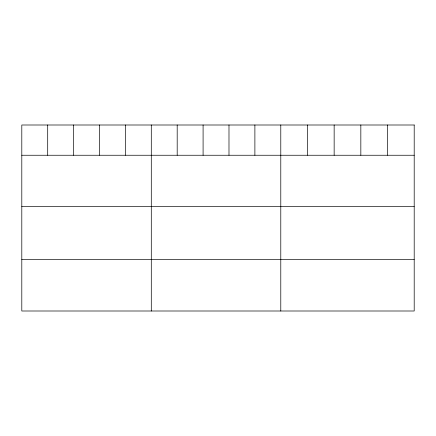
<?xml version="1.0" encoding="UTF-8"?>
<svg xmlns="http://www.w3.org/2000/svg" width="436" height="436" viewBox="0 0 436 436"><rect width="100%" height="100%" fill="white"/><g stroke="black" fill="none" stroke-linecap="round" stroke-linejoin="round"><path stroke-width="0.65" d="M21.8 155.249L414.2 155.249M21.8 206.648L414.2 206.648M21.8 259.6L414.2 259.6M387.517 125.001L387.517 155.249M360.834 125.001L360.834 155.249M334.15 125.001L334.15 155.249M307.467 125.001L307.467 155.249M280.784 125.001L280.784 310.999M254.886 125.001L254.886 155.249M228.987 125.001L228.987 155.249M203.089 125.001L203.089 155.249M177.19 125.001L177.19 155.249M151.292 125.001L151.292 310.999M125.394 125.001L125.394 155.249M99.495 125.001L99.495 155.249M73.597 125.001L73.597 155.249M47.698 125.001L47.698 155.249M414.2 125.001L21.8 125.001L21.8 310.999L414.2 310.999L414.2 125.001"/></g></svg>
